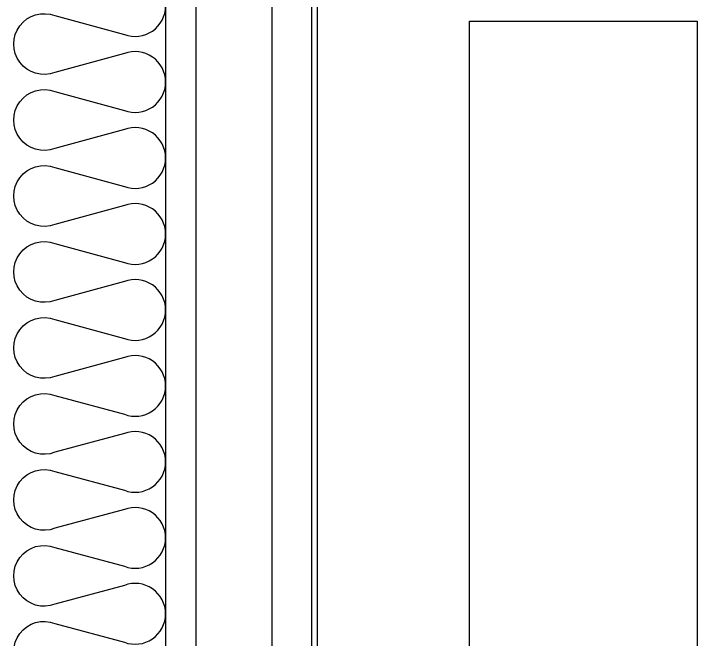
# Model space of a CAD drawing. Header units: millimetres. Extents: x 19868 to 801382, y -4805 to 85279.
# Drawn here: x 580038.2 to 580488.2, y 43262.1 to 43673.9 of the extents above; entities that cross this region are included whole.
import ezdxf

# ---------------------------------------------------------------- set-up
doc = ezdxf.new("R2010")
doc.units = ezdxf.units.MM
doc.header["$LTSCALE"] = 250
for name, color, linetype in [('A-ELE-4', 4, 'Continuous'), ('A-ETC-8', 8, 'Continuous'), ('A-FIN', 6, 'Continuous'), ('ISL', 251, 'Continuous')]:
    doc.layers.add(name, color=color, linetype=linetype)

msp = doc.modelspace()

# ---------------------------------------------------------------- linework, layer by layer
at = {"layer": 'A-ELE-4'}
msp.add_lwpolyline([(580338.21, 43668.93), (580488.21, 43668.93), (580488.21, 41208.93), (580338.21, 41208.93)], close=True, dxfattribs=at)
at = {"layer": 'A-ETC-8'}
for p, q in [((580158.21, 44378.93), (580158.21, 42943.93)), ((580208.21, 44378.93), (580208.21, 42943.93))]:
    msp.add_line(p, q, dxfattribs=at)
at = {"layer": 'A-FIN'}
msp.add_lwpolyline([(580212.21, 42912.93), (580212.21, 42908.93), (580238.21, 42908.93), (580238.21, 44403.93), (580212.21, 44403.93), (580212.21, 44399.93), (580234.21, 44399.93), (580234.21, 42912.93), (580212.21, 42912.93)], close=True, dxfattribs=at)
at = {"layer": 'ISL'}
msp.add_line((580138.21, 44398.93), (580138.21, 42923.93), dxfattribs=at)
msp.add_lwpolyline([(580065.31, 43235.23, -1.449198), (580065.31, 43272.63), (580111.11, 43260.23, 0.524856), (580138.21, 43278.93, 0.524856), (580111.11, 43297.63), (580065.31, 43285.23, -1.449198), (580065.31, 43322.63), (580111.11, 43310.23, 0.524856), (580138.21, 43328.93, 0.524856), (580111.11, 43347.63), (580065.31, 43335.23, -1.449198), (580065.31, 43372.63), (580111.11, 43360.23, 0.524856), (580138.21, 43378.93, 0.524856), (580111.11, 43397.63), (580065.31, 43385.23, -1.449198), (580065.31, 43422.63), (580111.11, 43410.23, 0.524856), (580138.21, 43428.93, 0.524856), (580111.11, 43447.63), (580065.31, 43435.23, -1.449198), (580065.31, 43472.63), (580111.11, 43460.23, 0.524856), (580138.21, 43478.93, 0.524856), (580111.11, 43497.63), (580065.31, 43485.23, -1.449198), (580065.31, 43522.63), (580111.11, 43510.23, 0.524856), (580138.21, 43528.93, 0.524856), (580111.11, 43547.63), (580065.31, 43535.23, -1.449198), (580065.31, 43572.63), (580111.11, 43560.23, 0.524856), (580138.21, 43578.93, 0.524856), (580111.11, 43597.63), (580065.31, 43585.23, -1.449198), (580065.31, 43622.63), (580111.11, 43610.23, 0.524856), (580138.21, 43628.93, 0.524856), (580111.11, 43647.63), (580065.31, 43635.23, -1.449198), (580065.31, 43672.63), (580111.11, 43660.23, 0.524856), (580138.21, 43678.93, 0.524856)], format="xyb", dxfattribs=at)

doc.saveas('drawing.dxf')
